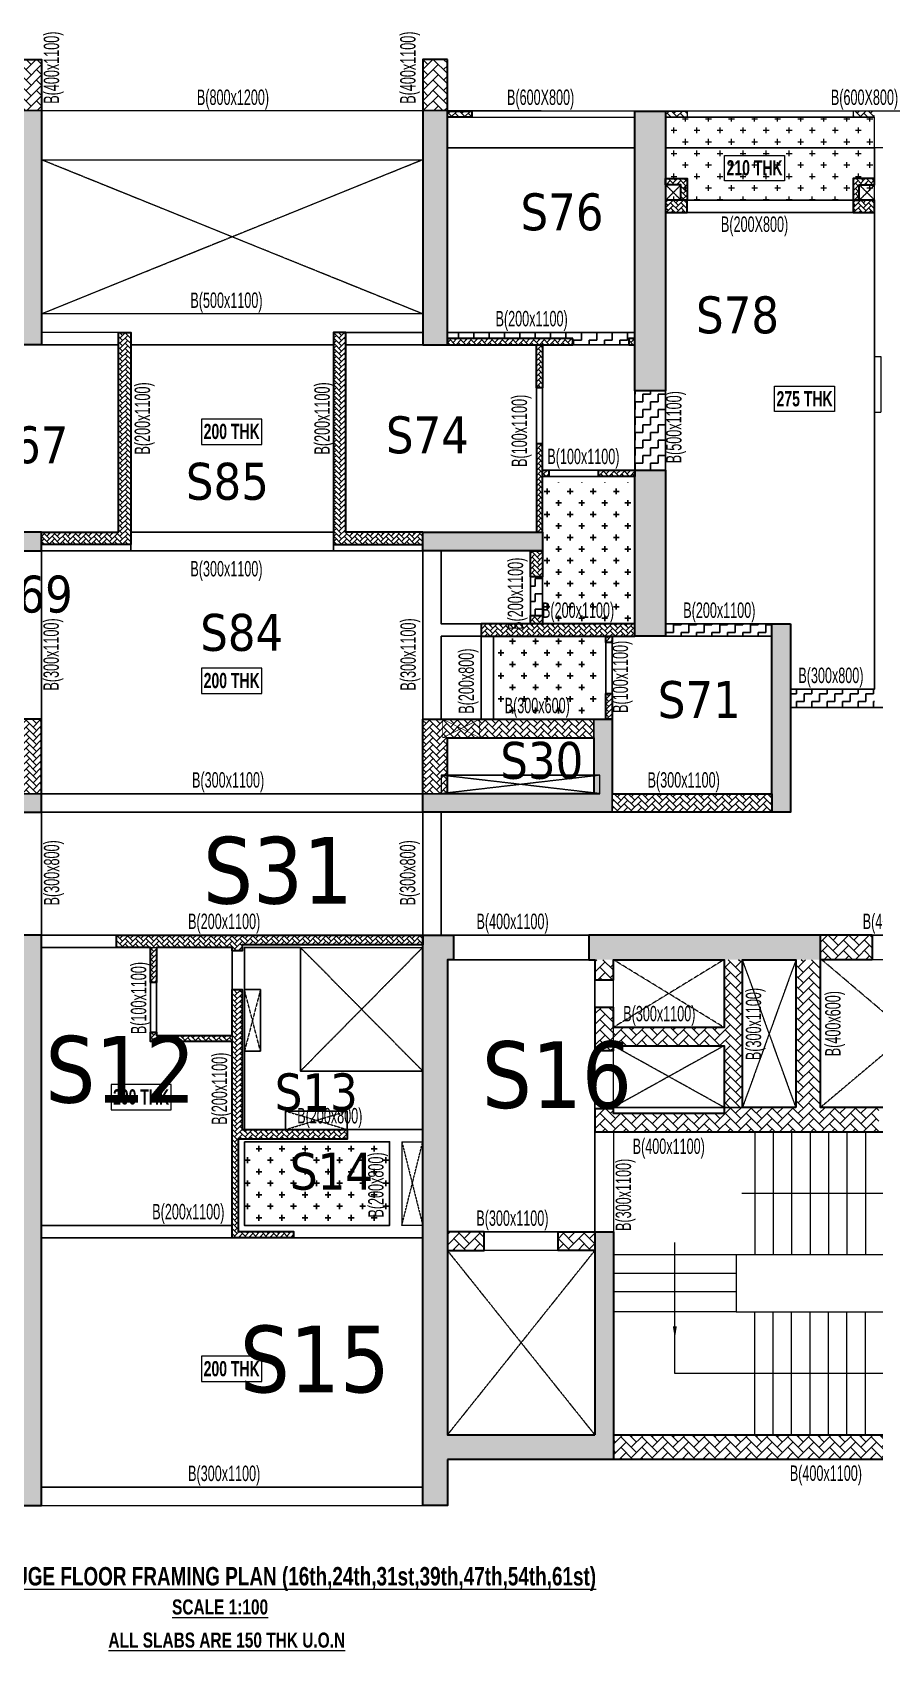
# Model space of a CAD drawing. Header units: millimetres. Extents: x -14 to 66963, y 130 to 26452.
# Drawn here: x 25396 to 39096, y 139 to 26452 of the extents above; entities that cross this region are included whole.
import ezdxf

# ---------------------------------------------------------------- set-up
doc = ezdxf.new("R2010")
doc.units = ezdxf.units.MM
doc.linetypes.add('HIDDEN', pattern=[0.375, 0.25, -0.125])
for name, color, linetype, lineweight in [('A-ANNO-DIMS', 8, 'Continuous', 15), ('A-DETL-MISC', 35, 'Continuous', 15), ('A-FLOR-IDEN', 11, 'Continuous', 9), ('A-HIDD-ABVE', 8, 'HIDDEN', 20), ('G-ANNO-TEXT', 231, 'Continuous', 9), ('S-BEAM', 7, 'Continuous', 18), ('S-BEAM-IDEN', 2, 'Continuous', 9), ('S-COL HATCH', 9, 'Continuous', 0), ('S-COLS', 5, 'Continuous', 35), ('S-WALL', 4, 'Continuous', 18)]:
    doc.layers.add(name, color=color, linetype=linetype, lineweight=lineweight)
for name, color, linetype in [('changes', 7, 'Continuous'), ('S-CUTOUT', 1, 'Continuous'), ('SUNK SLAB', 8, 'Continuous')]:
    doc.layers.add(name, color=color, linetype=linetype)
doc.styles.add('Dim.s & Anno.(Misc.)', font='ARIALN.TTF')
doc.styles.add('Swis721 LtCn BT', font='swisscl.ttf', dxfattribs={"width": 0.9, "height": 233.355162})
doc.styles.add('Swis721 LtCn BT_2', font='swisscl.ttf', dxfattribs={"height": 244.992296})
doc.styles.add('Swis721 LtCn BT_B', font='', dxfattribs={"width": 0.9, "height": 246.918336})
doc.styles.get('Swis721 LtCn BT_B').set_extended_font_data('Swis721 LtCn BT', bold=True)
doc.dimstyles.new('A-GFC-100', dxfattribs={"dimscale": 100, "dimtxt": 1.75, "dimasz": 1.5, "dimexe": 1.5, "dimexo": 0, "dimgap": 1, "dimtad": 1, "dimdsep": 46, "dimtxsty": 'Dim.s & Anno.(Misc.)', "dimblk": 'ARCHTICK', "dimcen": 0, "dimdle": 1.5, "dimclrd": 256, "dimclre": 8, "dimclrt": 6, "dimazin": 2, "dimtfac": 1, "dimtix": 1, "dimtmove": 2, "dimatfit": 3, "dimfxl": 1, "dimtolj": 1, "dimlwd": -1, "dimlwe": 9, "dimarcsym": 0})
pattern_1 = [(45, (-31092440.94, 20628157.467), (0, 84.85281374), [180, -60]), (135, (-31092398.51, 20628199.893), (7e-15, 84.85281374), [180, -60])]
pattern_2 = [(45, (-31083161.56, 20641832.9), (0, 84.85281374), [180, -60]), (135, (-31083119.13, 20641875.324), (7e-15, 84.85281374), [180, -60])]
pattern_3 = [(45, (-31092440.94, 20681268.277), (0, 84.85281374), [180, -60]), (135, (-31092398.51, 20681310.703), (7e-15, 84.85281374), [180, -60])]
pattern_4 = [(45, (-31802317.5, 20729084.55), (0, 169.7056275), [360, -120]), (135, (-31802232.65, 20729169.4), (1e-14, 169.7056275), [360, -120])]
pattern_5 = [(45, (-31802317.5, 20729084.55), (0, 113.13708499), [240, -80]), (135, (-31802260.93, 20729141.12), (9e-15, 113.13708499), [240, -80])]
pattern_6 = [(45, (-15037.47, -17858.63), (0, 107.76307), [228.6, -76.2]), (135, (-14983.584, -17804.75), (7e-15, 107.76307), [228.6, -76.2])]
pattern_7 = [(0, (-31352091.21, 21118550.87), (187.5, 187.5), [93.75, -281.25]), (90, (-31352044.34, 21118504), (-187.5, 187.5), [93.75, -281.25])]

# ---------------------------------------------------------------- blocks, each defined once
blk = doc.blocks.new('A$Ca6b6972b')
at = {"layer": 'S-COL HATCH'}
h = blk.add_hatch(dxfattribs=at)
h.set_pattern_fill('AR-HBONE', color=256, scale=15)
h.set_pattern_definition(pattern_2)
edge = h.paths.add_edge_path()
edge.add_line((17829, 22526), (18179, 22526))
edge.add_line((18179, 22526), (18179, 22176))
edge.add_line((18179, 22176), (18079, 22176))
edge.add_line((18079, 22176), (18079, 22426))
edge.add_line((18079, 22426), (17829, 22426))
edge.add_line((17829, 22426), (17829, 22526))
h = blk.add_hatch(dxfattribs=at)
h.set_pattern_fill('AR-HBONE', color=256, scale=15)
h.set_pattern_definition(pattern_2)
edge = h.paths.add_edge_path()
edge.add_line((21229, 22526), (20879, 22526))
edge.add_line((20879, 22526), (20879, 22176))
edge.add_line((20879, 22176), (20979, 22176))
edge.add_line((20979, 22176), (20979, 22426))
edge.add_line((20979, 22426), (21229, 22426))
edge.add_line((21229, 22426), (21229, 22526))
h = blk.add_hatch(dxfattribs=at)
h.set_pattern_fill('AR-HBONE', color=256, scale=15)
h.set_pattern_definition([(45, (-31339290.95, 20824202.644), (0, 84.85281374), [180, -60]), (135, (-31339248.523, 20824245.07), (7e-15, 84.85281374), [180, -60])])
h.paths.add_polyline_path([(17829, 22176), (17829, 21976), (18179, 21976), (18179, 22176)])
h = blk.add_hatch(dxfattribs=at)
h.set_pattern_fill('AR-HBONE', color=256, scale=15)
h.set_pattern_definition([(45, (-31336241, 20824202.644), (0, 84.85281374), [180, -60]), (135, (-31336198.57, 20824245.07), (7e-15, 84.85281374), [180, -60])])
h.paths.add_polyline_path([(20879, 22176), (20879, 21976), (21229, 21976), (21229, 22176)])
at = {"layer": 'S-COLS'}
for points in [[(17829, 22526), (18179, 22526), (18179, 22176), (18079, 22176), (18079, 22426), (17829, 22426), (17829, 22526)], [(21229, 22526), (20879, 22526), (20879, 22176), (20979, 22176), (20979, 22426), (21229, 22426), (21229, 22526)]]:
    blk.add_lwpolyline(points, dxfattribs=at)
for points in [[(17829, 22176), (18179, 22176), (18179, 21976), (17829, 21976)], [(20879, 22176), (21229, 22176), (21229, 21976), (20879, 21976)]]:
    blk.add_lwpolyline(points, close=True, dxfattribs=at)
blk = doc.blocks.new('A$C9134d95b')
at = {"layer": 'S-COL HATCH'}
h = blk.add_hatch(dxfattribs=at)
h.set_pattern_fill('AR-HBONE', color=256, scale=15)
h.set_pattern_definition(pattern_1)
h.paths.add_polyline_path([(24200, 6450), (24400, 6450), (24400, 3000), (22950, 3000), (22950, 3200), (24200, 3200)])
h = blk.add_hatch(dxfattribs=at)
h.set_pattern_fill('AR-HBONE', color=256, scale=15)
h.set_pattern_definition(pattern_1)
h.paths.add_polyline_path([(27900, 6450), (27700, 6450), (27700, 3000), (29150, 3000), (29150, 3200), (27900, 3200)])
h = blk.add_hatch(dxfattribs=at)
h.set_pattern_fill('AR-HBONE', color=256, scale=15)
h.set_pattern_definition([(45, (-31348877.827, 21106315.34), (0, 84.85281374), [180, -60]), (135, (-31348835.4, 21106357.77), (7e-15, 84.85281374), [180, -60])])
h.paths.add_polyline_path([(31590, 6250), (31590, 6350), (29550, 6350), (29550, 6250)])
h = blk.add_hatch(dxfattribs=at)
h.set_pattern_fill('AR-HBONE', color=256, scale=15)
h.set_pattern_definition([(45, (-31349887.82, 21106315.34), (0, 84.85281374), [180, -60]), (135, (-31349845.396, 21106357.77), (7e-15, 84.85281374), [180, -60])])
h.paths.add_polyline_path([(32500, 6350), (32500, 6250), (32600, 6250), (32600, 6350)])
h = blk.add_hatch(dxfattribs=at)
h.set_pattern_fill('AR-HBONE', color=256, scale=15)
h.set_pattern_definition([(45, (-31355720.326, 20722934.52), (0, 84.85281374), [180, -60]), (135, (-31355677.9, 20722976.945), (7e-15, 84.85281374), [180, -60])])
h.paths.add_polyline_path([(32010, 4210), (32600, 4210), (32600, 4110), (32010, 4110)])
h.paths.add_polyline_path([(31000, 4640), (31100, 4640), (31100, 3200), (31000, 3200)])
h.paths.add_polyline_path([(31100, 4210), (31200, 4210), (31200, 4110), (31100, 4110)])
h.paths.add_polyline_path([(31000, 6250), (31100, 6250), (31100, 5550), (31000, 5550)])
h = blk.add_hatch(dxfattribs=at)
h.set_pattern_fill('AR-HBONE', color=256, scale=15)
h.set_pattern_definition(pattern_1)
h.paths.add_polyline_path([(31100, 1710), (30900, 1710), (30900, 1845), (31100, 1845)])
h.paths.add_polyline_path([(31100, 2475), (30900, 2475), (30900, 2900), (31100, 2900)])
h = blk.add_hatch(dxfattribs=at)
h.set_pattern_fill('AR-HBONE', color=256, scale=15)
h.set_pattern_definition([(45, (-31350990.33, 20943799.52), (0, 84.85281374), [180, -60]), (135, (-31350947.905, 20943841.946), (7e-15, 84.85281374), [180, -60])])
h.paths.add_polyline_path([(30100, 1710), (30100, 1510), (32600, 1510), (32600, 1710)])
h = blk.add_hatch(dxfattribs=at)
h.set_pattern_fill('AR-HBONE', color=256, scale=15)
h.set_pattern_definition([(45, (-31355720.34, 20769172.47), (0, 84.85281374), [180, -60]), (135, (-31355677.91, 20769214.9), (7e-15, 84.85281374), [180, -60])])
h.paths.add_polyline_path([(32130, 580), (32230, 580), (32230, 160), (32130, 160)])
h.paths.add_polyline_path([(32130, 1510), (32230, 1510), (32230, 1410), (32130, 1410)])
h = blk.add_hatch(dxfattribs=at)
h.set_pattern_fill('AR-HBONE', color=256, scale=15)
h.set_pattern_definition(pattern_3)
h.paths.add_polyline_path([(24170, -3350), (24170, -3550), (24720, -3550), (24720, -4120), (24820, -4120), (24820, -3550), (26050, -3550), (26050, -3605), (26210, -3605), (26210, -3510), (29150, -3510), (29150, -3350)])
h = blk.add_hatch(dxfattribs=at)
h.set_pattern_fill('AR-HBONE', color=256, scale=15)
h.set_pattern_definition(pattern_3)
h.paths.add_polyline_path([(26210, -4235), (26050, -4235), (26050, -4980), (24820, -4980), (24820, -4930), (24720, -4930), (24720, -5080), (26050, -5080), (26050, -8270), (26150, -8270), (27050, -8270), (27050, -8170), (26150, -8170), (26150, -6670), (27920, -6670), (27920, -6510), (26210, -6510)])
at = {"layer": 'S-COLS', "elevation": 0}
for points in [[(24200, 6450), (24400, 6450), (24400, 3000), (22950, 3000), (22950, 3200), (24200, 3200)], [(27900, 6450), (27700, 6450), (27700, 3000), (29150, 3000), (29150, 3200), (27900, 3200)], [(31590, 6350), (29550, 6350), (29550, 6250), (31590, 6250)], [(32600, 6350), (32500, 6350), (32500, 6250), (32600, 6250)], [(31100, 5550), (31000, 5550), (31000, 6250), (31100, 6250)], [(31100, 4640), (31000, 4640), (31000, 3200), (31100, 3200)], [(31200, 4110), (31100, 4110), (31100, 4210), (31200, 4210)], [(32600, 4110), (32010, 4110), (32010, 4210), (32600, 4210)], [(31100, 2475), (30900, 2475), (30900, 2900), (31100, 2900)], [(31100, 1710), (30900, 1710), (30900, 1845), (31100, 1845)], [(30100, 1510), (32600, 1510), (32600, 1710), (30100, 1710)], [(32230, 1410), (32130, 1410), (32130, 1510), (32230, 1510)], [(32230, 160), (32130, 160), (32130, 580), (32230, 580)], [(24820, -3550), (24820, -4120), (24720, -4120), (24720, -3550), (24170, -3550), (24170, -3350), (29150, -3350), (29150, -3510), (26210, -3510), (26210, -3605), (26050, -3605), (26050, -3550)], [(26050, -5080), (24720, -5080), (24720, -4930), (24820, -4930), (24820, -4980), (26050, -4980), (26050, -4235), (26210, -4235), (26210, -6510), (27920, -6510), (27920, -6670), (26150, -6670), (26150, -8170), (27050, -8170), (27050, -8270), (26150, -8270), (26150, -8270), (26050, -8270)]]:
    blk.add_lwpolyline(points, close=True, dxfattribs=at)
at = {"layer": 'changes', "xscale": -1}
blk.add_blockref('A$Ca6b6972b', (54329, -13576, 0), dxfattribs=at)
blk = doc.blocks.new('A$Cbe320e20')
at = {"layer": 'S-COL HATCH'}
h = blk.add_hatch(dxfattribs=at)
h.set_pattern_fill('AR-HBONE', color=256, scale=30)
h.set_pattern_definition(pattern_4)
h.paths.add_polyline_path([(15654, 17040), (15254, 17040), (15254, 16206), (15254, 16206), (15654, 16206)])
h = blk.add_hatch(dxfattribs=at)
h.set_pattern_fill('AR-HBONE', color=256, scale=30)
h.set_pattern_definition(pattern_4)
h.paths.add_polyline_path([(21854, 17040), (22254, 17040), (22254, 16206), (22254, 16206), (21854, 16206)])
at = {"layer": 'S-COL HATCH', "transparency": 33554687}
h = blk.add_hatch(color=256, dxfattribs=at)
h.dxf.hatch_style = 1
h.paths.add_polyline_path([(15254, 16206), (15654, 16206), (15654, 12400), (15254, 12400)])
h = blk.add_hatch(color=256, dxfattribs=at)
h.dxf.hatch_style = 1
h.paths.add_polyline_path([(22254, 16206), (21854, 16206), (21854, 12400), (22254, 12400)])
h = blk.add_hatch(color=256, dxfattribs=at)
h.dxf.hatch_style = 1
h.paths.add_polyline_path([(25804, 16200), (25304, 16200), (25304, 11650), (25804, 11650)])
h = blk.add_hatch(color=256, dxfattribs=at)
h.dxf.hatch_style = 1
h.paths.add_polyline_path([(25304, 7660), (25804, 7660), (25804, 10360), (25304, 10360)])
h = blk.add_hatch(color=256, dxfattribs=at)
h.dxf.hatch_style = 1
h.paths.add_polyline_path([(15654, 9350), (13704, 9350), (13704, 9050), (15654, 9050)])
h = blk.add_hatch(color=256, dxfattribs=at)
h.dxf.hatch_style = 1
h.paths.add_polyline_path([(21854, 9350), (23804, 9350), (23804, 9050), (21854, 9050)])
h = blk.add_hatch(color=256, dxfattribs=at)
h.dxf.hatch_style = 1
h.paths.add_polyline_path([(27534, 7860), (27834, 7860), (27834, 4800), (27534, 4800), (27534, 5100)])
h = blk.add_hatch(color=256, dxfattribs=at)
h.dxf.hatch_style = 1
h.paths.add_polyline_path([(12574, 6310), (12874, 6310), (12874, 5100), (15654, 5100), (15654, 4800), (12574, 4800)])
at = {"layer": 'S-COL HATCH'}
h = blk.add_hatch(dxfattribs=at)
h.set_pattern_fill('AR-HBONE', color=256, scale=20)
h.set_pattern_definition(pattern_5)
h.paths.add_polyline_path([(15254, 6010), (15254, 5100), (15254, 5100), (15254, 5100), (15654, 5100), (15654, 6310), (12874, 6310), (12874, 6010), (12874, 6010)])
h = blk.add_hatch(dxfattribs=at)
h.set_pattern_fill('AR-HBONE', color=256, scale=20)
h.set_pattern_definition(pattern_5)
h.paths.add_polyline_path([(22254, 6010), (22254, 5100), (22254, 5100), (22254, 5100), (21854, 5100), (21854, 6310), (24634, 6310), (24634, 6010), (24634, 6010)])
at = {"layer": 'S-COL HATCH', "transparency": 33554687}
h = blk.add_hatch(color=256, dxfattribs=at)
h.dxf.hatch_style = 1
h.paths.add_polyline_path([(24934, 6310), (24634, 6310), (24634, 5100), (21854, 5100), (21854, 4800), (24934, 4800)])
at = {"layer": 'S-COL HATCH'}
h = blk.add_hatch(dxfattribs=at)
h.set_pattern_fill('AR-HBONE', color=256, scale=20)
h.set_pattern_definition(pattern_5)
h.paths.add_polyline_path([(24934, 5100), (24934, 4800), (27534, 4800), (27534, 5100)])
at = {"layer": 'S-COL HATCH', "transparency": 33554687}
h = blk.add_hatch(color=256, dxfattribs=at)
h.dxf.hatch_style = 1
h.paths.add_polyline_path([(12854, -2025), (12554, -2025), (12554, -5325), (12554, -5725), (15254, -5725), (15254, -6475), (15654, -6475), (15654, -5325), (15654, -5325), (15654, 2800), (15154, 2800), (15154, 2400), (15254, 2400), (15254, -5325), (15254, -5325), (12854, -5325), (12854, -5325)])
h = blk.add_hatch(color=256, dxfattribs=at)
h.dxf.hatch_style = 1
h.paths.add_polyline_path([(24654, -2025), (24954, -2025), (24954, -5325), (24954, -5725), (22254, -5725), (22254, -6475), (21854, -6475), (21854, -5325), (21854, -5325), (21854, 2800), (22354, 2800), (22354, 2400), (22254, 2400), (22254, -5325), (22254, -5325), (24654, -5325), (24654, -5325)])
h = blk.add_hatch(color=256, dxfattribs=at)
h.dxf.hatch_style = 1
h.paths.add_polyline_path([(28324, 2800), (24554, 2800), (24554, 2400), (28324, 2400)])
at = {"layer": 'S-COL HATCH'}
h = blk.add_hatch(dxfattribs=at)
h.set_pattern_fill('AR-HBONE', color=256, scale=30)
h.set_pattern_definition([(45, (-31618808, 20746156.34), (0, 169.7056275), [360, -120]), (135, (-31618723.15, 20746241.2), (1e-14, 169.7056275), [360, -120])])
h.paths.add_polyline_path([(28324, 2400), (28324, 2800), (29164, 2800), (29164, 2400), (28834, 2400)])
h = blk.add_hatch(dxfattribs=at)
h.set_pattern_fill('AR-HBONE', color=256, scale=30)
h.set_pattern_definition(pattern_4)
h.paths.add_polyline_path([(27054, 2400), (26754, 2400), (26754, 1300), (24954, 1300), (24954, 1625), (24654, 1625), (24654, 922), (24954, 922), (24954, 1000), (26754, 1000), (26754, -100), (24954, -100), (24954, -23), (24654, -23), (24654, -400), (29274, -400), (29274, 0), (27054, 0)])
h = blk.add_hatch(dxfattribs=at)
h.set_pattern_fill('AR-HBONE', color=256, scale=30)
h.set_pattern_definition(pattern_4)
h.paths.add_polyline_path([(24954, 2400), (24654, 2400), (24654, 2075), (24954, 2075)])
h = blk.add_hatch(dxfattribs=at)
h.set_pattern_fill('AR-HBONE', color=256, scale=30)
h.set_pattern_definition(pattern_4)
h.paths.add_polyline_path([(28324, 0), (27924, 0), (27924, 2400), (28324, 2400)])
h = blk.add_hatch(dxfattribs=at)
h.set_pattern_fill('AR-HBONE', color=256, scale=30)
h.set_pattern_definition([(45, (-31802317.5, 20677155.55), (0, 169.7056275), [360, -120]), (135, (-31802232.65, 20677240.4), (1e-14, 169.7056275), [360, -120])])
h.paths.add_polyline_path([(24654, -2325), (24654, -2025), (24054, -2025), (24054, -2325)])
h.paths.add_polyline_path([(22854, -2325), (22854, -2025), (22254, -2025), (22254, -2325)])
h = blk.add_hatch(dxfattribs=at)
h.set_pattern_fill('AR-HBONE', color=256, scale=30)
h.set_pattern_definition(pattern_4)
h.paths.add_polyline_path([(32554, -5325), (24954, -5325), (24954, -5725), (32554, -5725)])
at = {"layer": 'S-WALL'}
h = blk.add_hatch(dxfattribs=at)
h.set_pattern_fill('FP_1', color=1, style=0, pattern_type=2)
h.set_pattern_definition(pattern_6)
h.paths.add_polyline_path([(22254, 16100), (22254, 16200), (22654, 16200), (22654, 16100)])
h = blk.add_hatch(dxfattribs=at)
h.set_pattern_fill('FP_1', color=1, style=0, pattern_type=2)
h.set_pattern_definition(pattern_6)
h.paths.add_polyline_path([(22254, 16100), (22254, 16200), (22654, 16200), (22654, 16100)])
h = blk.add_hatch(dxfattribs=at)
h.set_pattern_fill('FP_1', color=1, style=0, pattern_type=2)
h.set_pattern_definition(pattern_6)
h.paths.add_polyline_path([(25804, 16100), (25804, 16200), (26154, 16200), (26154, 16100)])
h = blk.add_hatch(dxfattribs=at)
h.set_pattern_fill('FP_1', color=1, style=0, pattern_type=2)
h.set_pattern_definition(pattern_6)
h.paths.add_polyline_path([(25804, 16100), (25804, 16200), (26154, 16200), (26154, 16100)])
h = blk.add_hatch(dxfattribs=at)
h.set_pattern_fill('FP_1', color=1, style=0, pattern_type=2)
h.set_pattern_definition([(45, (-18086.774, -17858.63), (0, 107.76307), [228.6, -76.2]), (135, (-18032.89, -17804.745), (7e-15, 107.76307), [228.6, -76.2])])
h.paths.add_polyline_path([(28853, 16100), (28853, 16200), (29203, 16200), (29203, 16100)])
at = {"layer": 'changes'}
for p, q in [((15254, 16206), (15654, 16206)), ((22254, 16206), (21854, 16206)), ((15654, 5100), (15654, 4800)), ((21854, 5100), (21854, 4800))]:
    blk.add_line(p, q, dxfattribs=at)
for points in [[(12574, 6310), (12874, 6310), (12874, 5100), (15654, 5100), (15654, 4800), (12574, 4800)], [(24934, 6310), (24634, 6310), (24634, 5100), (21854, 5100), (21854, 4800), (24934, 4800)]]:
    blk.add_lwpolyline(points, close=True, dxfattribs=at)
at = {"layer": 'S-COL HATCH'}
blk.add_line((24634, 6010), (24634, 6310), dxfattribs=at)
at = {"layer": 'S-COLS'}
for p, q in [((27534, 5100), (27534, 4800)), ((29164, 2800), (28324, 2800)), ((29164, 2800), (29164, 2400)), ((29164, 2400), (28324, 2400)), ((24654, -2025), (24654, -5325)), ((24954, -2025), (24954, -5325)), ((24954, -5325), (24954, -5725))]:
    blk.add_line(p, q, dxfattribs=at)
for points in [[(15254, 17040), (15654, 17040), (15654, 12400), (15254, 12400)], [(22254, 17040), (21854, 17040), (21854, 12400), (22254, 12400)], [(25804, 11650), (25304, 11650), (25304, 16200), (25804, 16200)], [(25804, 10360), (25804, 7660), (25304, 7660), (25304, 10360)], [(15654, 9350), (13704, 9350), (13704, 9050), (15654, 9050)], [(21854, 9350), (23804, 9350), (23804, 9050), (21854, 9050)], [(9674, 7860), (9674, 4800), (15654, 4800), (15654, 6310), (12574, 6310), (12574, 5100), (9974, 5100), (9974, 7860), (9674, 7860)], [(27834, 7860), (27834, 4800), (21854, 4800), (21854, 6310), (24934, 6310), (24934, 5100), (27534, 5100), (27534, 7860), (27834, 7860)], [(22254, 6010), (24634, 6010), (24634, 5100), (22254, 5100)], [(27924, 0), (27054, 0), (27054, 2400), (27924, 2400)]]:
    blk.add_lwpolyline(points, close=True, dxfattribs=at)
for points in [[(15654, -5325), (15654, 2800), (15154, 2800), (15154, 2400), (15254, 2400), (15254, -5325), (12854, -5325)], [(21854, -5325), (21854, 2800), (22354, 2800), (22354, 2400), (22254, 2400), (22254, -5325), (24654, -5325)], [(28324, 2800), (24554, 2800), (24554, 2400), (24654, 2400), (24654, 2075), (24954, 2075), (24954, 2400), (25854, 2400), (26754, 2400), (26754, 1300), (24954, 1300), (24954, 1625), (24654, 1625), (24654, 922), (24954, 922), (24954, 1000), (26754, 1000), (26754, -100), (25854, -100), (24954, -100), (24954, -23), (24654, -23), (24654, -400), (26754, -400), (26754, -400), (37909, -400)], [(31174, 2800), (31174, 0), (28324, 0), (28324, 2800)], [(22254, -2325), (22854, -2325), (22854, -2025), (22254, -2025)], [(24654, -2325), (24054, -2325), (24054, -2025), (24954, -2025)], [(15254, -5725), (15254, -6475), (15654, -6475), (15654, -5325)], [(22254, -5725), (22254, -6475), (21854, -6475), (21854, -5325)], [(24954, -5325), (32554, -5325), (32554, -5725), (22254, -5725)]]:
    blk.add_lwpolyline(points, dxfattribs=at)
at = {"layer": 'S-CUTOUT', "const_width": 10}
blk.add_lwpolyline([(22179, 6310), (22779, 6310), (22779, 6010), (22179, 6010)], close=True, dxfattribs=at)
for points in [[(22179, 6310), (22779, 6010)], [(22779, 6310), (22179, 6010)]]:
    blk.add_lwpolyline(points, dxfattribs=at)
at = {"layer": 'S-WALL', "lineweight": 35}
for p, q in [((22254, 16200), (22654, 16200)), ((22654, 16100), (22254, 16100)), ((22654, 16200), (22654, 16100))]:
    blk.add_line(p, q, dxfattribs=at)
at = {"layer": 'S-WALL', "color": 7}
for p, q in [((25304, 16200), (22654, 16200)), ((22654, 16100), (25304, 16100)), ((25304, 16200), (26154, 16200)), ((25804, 16100), (29204, 16100)), ((29204, 16200), (26154, 16200)), ((26154, 16200), (26154, 16100)), ((28854, 16200), (28854, 16100))]:
    blk.add_line(p, q, dxfattribs=at)
blk = doc.blocks.new('_ARCHTICK')
at = {"color": 0, "linetype": 'ByBlock', "const_width": 0.15}
blk.add_lwpolyline([(-0.5, -0.5), (0.5, 0.5)], dxfattribs=at)
blk = doc.blocks.new('A$C9af60471')
at = {"layer": 'A-FLOR-IDEN', "color": 8, "elevation": 0, "flags": 128}
for points in [[(2603, 2142), (2603, 1730), (3581, 1730), (3581, 2142)], [(2603, -1909), (2603, -2321), (3581, -2321), (3581, -1909)]]:
    blk.add_lwpolyline(points, close=True, dxfattribs=at)
at = {"layer": 'A-HIDD-ABVE', "linetype": 'HIDDEN'}
for p, q in [((6200, 6356), (0, 3850)), ((6200, 3850), (0, 6356))]:
    blk.add_line(p, q, dxfattribs=at)
at = {"layer": 'S-BEAM'}
for p, q in [((0, 7156), (6200, 7156)), ((0, 6356), (6200, 6356)), ((6200, 3850), (0, 3850))]:
    blk.add_line(p, q, dxfattribs=at)
at = {"layer": 'S-BEAM', "linetype": 'HIDDEN'}
for p, q in [((4750, 3350), (1450, 3350)), ((1450, 300), (4750, 300)), ((0, 0), (6200, 0))]:
    blk.add_line(p, q, dxfattribs=at)
at = {"layer": 'A-FLOR-IDEN', "color": 1, "char_height": 246.9, "width": 1155, "attachment_point": 2, "line_spacing_factor": 0.964267, "style": 'Swis721 LtCn BT_B'}
for insert in [(3092, 2064), (3092, -1987)]:
    blk.add_mtext('200 THK', dxfattribs=dict(at, insert=insert))
at = {"layer": 'S-BEAM-IDEN', "color": 2, "lineweight": 25, "char_height": 250, "width": 1380.09, "attachment_point": 2, "line_spacing_factor": 0.971848, "style": 'Swis721 LtCn BT'}
for s, insert in [('{\\W0.8;B(800x1200)}', (3113, 7499, 0)), ('{\\W0.8;B(500x1100)}', (3007, 4199)), ('{\\W0.8;B(300x1100)}', (3007, -167))]:
    blk.add_mtext(s, dxfattribs=dict(at, insert=insert))
blk = doc.blocks.new('A$C3b502a7a')
at = {"layer": 'S-BEAM', "linetype": 'HIDDEN'}
h = blk.add_hatch(dxfattribs=at)
h.set_pattern_fill('CROSS', color=256, scale=750, style=0)
h.set_pattern_definition([(0, (-31352091.21, 21118984.18), (187.5, 187.5), [93.75, -281.25]), (90, (-31352044.34, 21118937.3), (-187.5, 187.5), [93.75, -281.25])])
h.paths.add_polyline_path([(39097, 22569), (39097, 23919), (35697, 23919), (35697, 22569)])
at = {"layer": 'SUNK SLAB'}
h = blk.add_hatch(dxfattribs=at)
h.set_pattern_fill('ZIGZAG', color=8, scale=1000, style=0)
h.set_pattern_definition([(0, (-31792424.81, 20732320.44), (125, 125), [125, -125]), (90, (-31792299.81, 20732320.44), (-125, 125), [125, -125])])
h.paths.add_polyline_path([(37727, 14619), (39097, 14619), (39097, 14319), (37727, 14319)])
h.paths.add_polyline_path([(35697, 15679), (37427, 15679), (37427, 15679), (37427, 15479), (35697, 15479)])
h.paths.add_polyline_path([(35197, 19469), (35697, 19469), (35697, 18179), (35197, 18179)])
h.paths.add_polyline_path([(32147, 20419), (35197, 20419), (35197, 20319), (35097, 20319), (35097, 20219), (34187, 20219), (34187, 20319), (32147, 20319)])
h.paths.add_polyline_path([(33497, 16444), (33697, 16444), (33697, 15814), (33497, 15814)])
h = blk.add_hatch(dxfattribs=at)
h.set_pattern_fill('CROSS', color=8, scale=750, style=0)
h.set_pattern_definition(pattern_7)
h.paths.add_polyline_path([(35197, 15679), (33697, 15679), (33697, 16769), (33697, 17169), (33697, 17979), (35197, 17979)])
h = blk.add_hatch(dxfattribs=at)
h.set_pattern_fill('CROSS', color=8, scale=750, style=0)
h.set_pattern_definition(pattern_7)
h.paths.add_polyline_path([(34627, 15479), (34627, 14129), (32897, 14129), (32897, 15479)])
h = blk.add_hatch(dxfattribs=at)
h.set_pattern_fill('CROSS', color=8, scale=750, style=0)
h.set_pattern_definition(pattern_7)
h.paths.add_polyline_path([(31207, 7259), (28847, 7259), (28847, 5899), (31207, 5899)])
at = {"layer": 'A-ANNO-DIMS', "ltscale": 500, "elevation": 0}
blk.add_lwpolyline([(36637, 3494), (35847, 3494), (35847, 4059)], dxfattribs=at)
at = {"layer": 'A-DETL-MISC'}
for p, q in [((37147, 7419), (37147, 5419)), ((37447, 7419), (37447, 5419)), ((37747, 7419), (37747, 5419)), ((38047, 7419), (38047, 5419)), ((38347, 7419), (38347, 5419)), ((38647, 7419), (38647, 5419)), ((38947, 7419), (38947, 5419)), ((37147, 2494), (37147, 4494)), ((37447, 2494), (37447, 4494)), ((37747, 2494), (37747, 4494)), ((38047, 2494), (38047, 4494)), ((38347, 2494), (38347, 4494)), ((38647, 2494), (38647, 4494)), ((38947, 2494), (38947, 4494))]:
    blk.add_line(p, q, dxfattribs=at)
at = {"layer": 'A-DETL-MISC', "elevation": 0}
for points in [[(36847, 5419), (34847, 5419)], [(36847, 5119), (34847, 5119)], [(36847, 4819), (34847, 4819)], [(36847, 4494), (34847, 4494)]]:
    blk.add_lwpolyline(points, dxfattribs=at)
blk.add_lwpolyline([(36847, 5419), (36847, 4494), (40447, 4494), (40447, 5419)], close=True, dxfattribs=at)
at = {"layer": 'A-FLOR-IDEN', "color": 8, "elevation": 0, "flags": 128}
for points in [[(37633, 23297), (37633, 22885), (36655, 22885), (36655, 23297)], [(38446, 19543), (38446, 19131), (37468, 19131), (37468, 19543)], [(26677, 8190), (26677, 7778), (27654, 7778), (27654, 8190)], [(28150, 3771), (28150, 3359), (29128, 3359), (29128, 3771)]]:
    blk.add_lwpolyline(points, close=True, dxfattribs=at)
at = {"layer": 'A-HIDD-ABVE', "linetype": 'HIDDEN'}
for p, q in [((35947, 22819), (35697, 22569)), ((35697, 22819), (35947, 22569)), ((39097, 22819), (38847, 22569)), ((38847, 22819), (39097, 22569)), ((34627, 13219), (32047, 12919)), ((34627, 12919), (32047, 13219)), ((29757, 10419), (31747, 8409)), ((29757, 8409), (31747, 10419)), ((36647, 10219), (34847, 9119)), ((36647, 9119), (34847, 10219)), ((37817, 10219), (36947, 7819)), ((37817, 7819), (36947, 10219)), ((41067, 10219), (38217, 7819)), ((41067, 7819), (38237, 10219)), ((29107, 9734, 0), (28847, 8734, 0)), ((29107, 8734, 0), (28847, 9734, 0)), ((36647, 8819), (34847, 7819)), ((36647, 7819), (34847, 8819)), ((29517, 7759, 0), (30517, 7459)), ((29517, 7459), (30517, 7759, 0)), ((31407, 7259), (31747, 5899)), ((31407, 5899), (31747, 7259)), ((34547, 5494), (32147, 2494)), ((34547, 2494), (32147, 5494))]:
    blk.add_line(p, q, dxfattribs=at)
at = {"layer": 'changes'}
for p, q in [((26997, 20419), (26997, 16869)), ((30297, 20419), (30297, 16869)), ((31747, 20419), (30297, 20419)), ((25547, 16869), (26997, 16869)), ((31747, 16869), (30297, 16869)), ((25547, 12919), (31747, 12919)), ((36947, 7819), (34847, 7819))]:
    blk.add_line(p, q, dxfattribs=at)
at = {"layer": 'S-BEAM'}
for p, q in [((35197, 24019), (32147, 24025)), ((42247, 24019, 0), (35697, 24019, 0)), ((26997, 20419), (25547, 20419)), ((25547, 13929), (25547, 16869)), ((31747, 13929), (31747, 16869)), ((33697, 16769), (33697, 15679)), ((33497, 15679), (32047, 15679)), ((35197, 15679), (33697, 15679)), ((32897, 15479), (32897, 14129)), ((34727, 15479), (32897, 15479)), ((34727, 14549), (34727, 15379)), ((35197, 15479), (34827, 15479)), ((34847, 7819), (34847, 10219)), ((41067, 10219), (38217, 10219)), ((34847, 7419), (34847, 5794)), ((28847, 7259), (28847, 5899)), ((28847, 7259), (31207, 7259)), ((31207, 7259), (31207, 5899)), ((31407, 7259), (31747, 7259)), ((31407, 7259), (31407, 5899)), ((31207, 5899), (28847, 5899)), ((31747, 5899), (31407, 5899)), ((33947, 5494), (32747, 5494)), ((25547, 1344), (31747, 1344))]:
    blk.add_line(p, q, dxfattribs=at)
at = {"layer": 'S-BEAM', "linetype": 'HIDDEN'}
for p, q in [((35197, 23414), (32147, 23420)), ((39097, 23419, 0), (35697, 23419)), ((42247, 23419, 0), (39097, 23419, 0)), ((36047, 22369), (38747, 22369)), ((35197, 20419), (32147, 20419)), ((26797, 20219), (25547, 20219)), ((26797, 20219), (26797, 17169)), ((31747, 20219), (30497, 20219)), ((30497, 20219), (30497, 17169)), ((33497, 20219), (32147, 20219)), ((35197, 20219), (33697, 20219)), ((35197, 19469), (35197, 18179)), ((35697, 19469), (35697, 18179)), ((25547, 17169), (26797, 17169)), ((30497, 17169), (31747, 17169)), ((32047, 15679), (32047, 16869)), ((33497, 15679), (33497, 16769)), ((37427, 15679), (35697, 15679)), ((32047, 14129), (32047, 15479)), ((32697, 15479), (32047, 15479)), ((32697, 15479), (32697, 14129)), ((34727, 15379), (34827, 15379)), ((34827, 15379), (34827, 14549)), ((37427, 15479), (35697, 15479)), ((34827, 14549), (34727, 14549)), ((39097, 14619), (37727, 14619)), ((39097, 14319), (37727, 14319)), ((25547, 12619), (31747, 12619)), ((25547, 12619), (25547, 10619)), ((31747, 12619), (31747, 10619)), ((32047, 12619), (32047, 10619)), ((25547, 10619), (31747, 10619)), ((34447, 10619), (32247, 10619)), ((41067, 10619), (38217, 10619)), ((25547, 10419), (28647, 10419)), ((28647, 10419, 0), (28647, 5899)), ((28847, 10419), (31747, 10419)), ((28847, 10419, 0), (28847, 7459)), ((34447, 10219), (32247, 10219)), ((34547, 7797), (34547, 10219)), ((28847, 7459), (31747, 7459)), ((34547, 7419), (34547, 5794)), ((28647, 5899), (25547, 5899)), ((33947, 5794), (32747, 5794)), ((31747, 5699), (25547, 5699)), ((25547, 1644), (31747, 1644))]:
    blk.add_line(p, q, dxfattribs=at)
at = {"layer": 'S-BEAM', "elevation": 0}
for points in [[(39097, 23919), (35697, 23919), (35697, 22569), (39097, 22569)], [(32047, 12919), (34627, 12919), (34627, 13219), (32047, 13219)], [(29757, 10419), (31747, 10419), (31747, 8409), (29757, 8409)], [(28847, 9734), (29107, 9734), (29107, 8734), (28847, 8734)]]:
    blk.add_lwpolyline(points, close=True, dxfattribs=at)
at = {"layer": 'S-BEAM', "linetype": 'HIDDEN', "elevation": 0}
for points in [[(39197, 19119), (39097, 19119), (39097, 20029), (39197, 20029)], [(33597, 19519), (33697, 19519), (33697, 18609), (33597, 18609)], [(34607, 18179), (33797, 18179), (33797, 18079), (34607, 18079)], [(27317, 9849), (27417, 9849), (27417, 9039), (27317, 9039)]]:
    blk.add_lwpolyline(points, close=True, dxfattribs=at)
at = {"layer": 'S-COL HATCH', "elevation": 0}
blk.add_lwpolyline([(29517, 7759), (30517, 7759), (30517, 7459), (29517, 7459)], close=True, dxfattribs=at)
at = {"layer": 'A-FLOR-IDEN', "color": 1, "char_height": 246.9, "width": 1155, "attachment_point": 2, "line_spacing_factor": 0.964267, "style": 'Swis721 LtCn BT_B'}
for s, insert in [('210 THK', (37144, 23219, 0)), ('275 THK', (37957, 19464)), ('200 THK', (27165, 8112)), ('200 THK', (28639, 3693))]:
    blk.add_mtext(s, dxfattribs=dict(at, insert=insert))
at = {"layer": 'S-BEAM-IDEN', "style": 'Swis721 LtCn BT', "width": 0.8}
for s, p in [('B(600X800)', (33117, 24118, 0)), ('B(600X800)', (38385, 24118, 0)), ('B(200X800)', (36597, 22054)), ('B(200x1100)', (32931, 20518)), ('B(100x1100)', (33773, 18278)), ('B(200x1100)', (33686, 15778)), ('B(200x1100)', (35984, 15778)), ('B(300x800)', (37856, 14718)), ('B(300x1100)', (27994, 13018)), ('B(400x1100)', (32621, 10718)), ('B(400x1000)', (38903, 10718)), ('B(300x1100)', (35008, 9218)), ('B(300x1100)', (32618, 5893))]:
    blk.add_text(s, height=250, dxfattribs=at).set_placement(p)
for s, rotation, p in [('B(200x1100)', 90, (27311, 18433)), ('B(200x1100)', 90, (30234, 18433)), ('B(100x1100)', 90, (33442, 18232)), ('B(500x1100)', 90, (35955, 18290)), ('B(200x1100)', 90, (33379, 15583)), ('B(300x1100)', 90, (25827, 14596)), ('B(300x1100)', 90, (31633, 14596)), ('B(200x800)', 90, (32579, 14219)), ('B(100x1100)', 90, (35085, 14232)), ('B(300x600)', 360, (33079, 14228)), ('B(300x1100)', 360, (35404, 13018)), ('B(300x800)', 90, (25835, 11102)), ('B(300x800)', 90, (31626, 11102)), ('B(200x1100)', 360, (27930, 10718)), ('B(100x1100)', 90, (27249, 9009)), ('B(300x1100)', 90, (37251, 8587)), ('B(400x600)', 90, (38542, 8650, 0)), ('B(200x1100)', 90, (28564, 7535)), ('B(200x800)', 360, (29705, 7558)), ('B(400x1100)', 360, (35161, 7062)), ('B(200x800)', 90, (31109, 6027)), ('B(300x1100)', 90, (35135, 5809)), ('B(200x1100)', 360, (27347, 5998)), ('B(300x1100)', 360, (27930, 1743)), ('B(400x1100)', 360, (37717, 1746))]:
    blk.add_text(s, height=250, rotation=rotation, dxfattribs=at).set_placement(p)
at = {"layer": 'A-ANNO-DIMS', "ltscale": 500}
for points in [[(40759, 6419), (36937, 6419)], [(35847, 4059), (35847, 5620)], [(40459, 3494), (36637, 3494)]]:
    blk.add_leader(points, dimstyle='A-GFC-100', override={"dimasz": 2, "dimtad": 0, "dimfxl": 0.18, "dimarcsym": 1}, dxfattribs=at)

msp = doc.modelspace()

# ---------------------------------------------------------------- linework, layer by layer
at = {"layer": 'changes', "color": 1, "elevation": 0}
for points in [[(32146, 24574), (35196, 24574), (35196, 21573), (32146, 21573)], [(35696, 23523), (35696, 16833), (37726, 16833), (37726, 15773), (39096, 15773), (39096, 23523)], [(23696, 21373), (26796, 21373), (26796, 18324), (23696, 18324)], [(26996, 21373), (30296, 21373), (30296, 18323), (26996, 18323)], [(30496, 21373), (33596, 21373), (33596, 18323), (30496, 18323)], [(33696, 21373), (35196, 21373), (35196, 19333), (33696, 19333)], [(33696, 19233), (35196, 19233), (35196, 16833), (33696, 16833)], [(25546, 18023), (31746, 18023), (31746, 14073), (25546, 14073)], [(32046, 18023), (33496, 18023), (33496, 16833), (32046, 16833)], [(32046, 16633), (32696, 16633), (32696, 15283), (32046, 15283)], [(32896, 16633), (34726, 16633), (34726, 15283), (32896, 15283)], [(34826, 16633), (37426, 16633), (37426, 14073), (34826, 14073)], [(49484, 13773), (49484, 11773), (32046, 11773), (32046, 13773), (37726, 13773), (37726, 15473), (45096, 15473), (45096, 13773)], [(32146, 14983), (34526, 14983), (34526, 14374), (32146, 14374)], [(25546, 13773), (31746, 13773), (31746, 11773), (25546, 11773)], [(25546, 11573), (27316, 11573), (27316, 10043), (28646, 10043), (28646, 7053), (25546, 7053)], [(27416, 11573), (28646, 11573), (28646, 10143), (27416, 10143)], [(29756, 11573), (28846, 11573), (28846, 10888), (29106, 10888), (29106, 9888), (28846, 9888), (28846, 8613), (29516, 8613), (29516, 8913), (30516, 8913), (30516, 8613), (31746, 8613), (31746, 9563), (29756, 9563)], [(32146, 11373), (34546, 11373), (34546, 6948), (32146, 6948)], [(28846, 8413), (31206, 8413), (31206, 7053), (28846, 7053)], [(25546, 6853), (31746, 6853), (31746, 2798), (25546, 2798)]]:
    msp.add_lwpolyline(points, close=True, dxfattribs=at)
msp.add_lwpolyline([(36046, 23723), (36046, 24073), (35696, 24073), (35696, 24573), (39096, 24573), (39096, 24073), (38746, 24073), (38746, 23723), (36046, 23723)], dxfattribs=at)
at = {"layer": 'S-BEAM', "linetype": 'HIDDEN'}
for p, q in [((26796, 21373, 0), (25546, 21373, 0)), ((26796, 21373, 0), (26796, 18323, 0)), ((26996, 21373, 0), (26996, 18323, 0)), ((30296, 21373, 0), (30296, 18323, 0)), ((31746, 21373, 0), (30496, 21373, 0)), ((30496, 21373, 0), (30496, 18323, 0)), ((25546, 18323, 0), (26796, 18323, 0)), ((30496, 18323, 0), (31746, 18323, 0))]:
    msp.add_line(p, q, dxfattribs=at)

# ---------------------------------------------------------------- block references
at = {"layer": 'changes'}
for name, p in [('A$C3b502a7a', (-1, 1154, 0)), ('A$C9af60471', (25546, 18023, 0)), ('A$C9134d95b', (2596, 15123))]:
    msp.add_blockref(name, p, dxfattribs=at)
at = {"layer": 'S-COLS'}
msp.add_blockref('A$Cbe320e20', (9892, 8973, 0), dxfattribs=at)

# ---------------------------------------------------------------- texts
at = {"layer": 'changes', "attachment_point": 1, "style": 'Dim.s & Anno.(Misc.)'}
for s, insert, char_height in [('{\\fTahoma|b0|i0|c0|p34;S76}', (33336, 23834), 600), ('{\\fTahoma|b0|i0|c0|p34;S78}', (36191, 22159), 600), ('{\\fTahoma|b0|i0|c0|p34;S67}', (24632, 20046), 600), ('{\\fTahoma|b0|i0|c0|p34;S74}', (31147, 20208), 600), ('{\\fTahoma|b0|i0|c0|p34;S85}', (27893, 19453, 0), 600), ('{\\fTahoma|b0|i0|c0|p34;S69}', (24703, 17619), 600), ('{\\fTahoma|b0|i0|c0|p34;S84}', (28126, 16996), 600), ('{\\fTahoma|b0|i0|c0|p34;S71}', (35569, 15904), 600), ('{\\fTahoma|b0|i0|c0|p34;S30}', (33007, 14915, 0), 600), ('{\\fTahoma|b0|i0|c0|p34;S31}', (28172, 13371), 1084.7), ('{\\fTahoma|b0|i0|c0|p34;S12}', (25608, 10135), 1084.7), ('{\\fTahoma|b0|i0|c0|p34;S16}', (32707, 10048), 1084.7), ('{\\fTahoma|b0|i0|c0|p34;S13}', (29339, 9525), 600), ('{\\fTahoma|b0|i0|c0|p34;S14}', (29587, 8235), 600), ('{\\fTahoma|b0|i0|c0|p34;S15}', (28770, 5424), 1084.7)]:
    msp.add_mtext_dynamic_manual_height_columns(s, width=6038.66, gutter_width=5424, heights=[1159], dxfattribs=dict(at, insert=insert, char_height=char_height))
at = {"layer": 'G-ANNO-TEXT', "color": 6, "insert": (23391, 1499, 0), "char_height": 300, "width": 14683.66, "attachment_point": 1, "line_spacing_factor": 0.971848, "style": 'Swis721 LtCn BT_2'}
msp.add_mtext('{\\fSwis721 LtCn BT|b1|i0|c0|p34;\\LSEWRI REFUGE FLOOR FRAMING PLAN (16th,24th,31st,39th,47th,54th,61st)}', dxfattribs=at)
at = {"layer": 'G-ANNO-TEXT', "color": 1, "char_height": 244.99, "attachment_point": 1, "line_spacing_factor": 0.971848, "style": 'Swis721 LtCn BT_2'}
for s, insert, width in [('{\\fSwis721 LtCn BT|b1|i0|c0|p34;\\LSCALE 1:100}', (27668, 972, 0), 1551.04), ('{\\fSwis721 LtCn BT|b1|i0|c0|p34;\\LALL SLABS ARE 150 THK U.O.N}', (26633, 433, 0), 3728.69)]:
    msp.add_mtext(s, dxfattribs=dict(at, insert=insert, width=width))
at = {"layer": 'S-BEAM-IDEN', "style": 'Swis721 LtCn BT', "width": 0.8}
for s, p in [('B(400x1100)', (25831, 25291, 0)), ('B(400x1100)', (31628, 25291, 0)), ('B(200x1100)', (27310, 19588, 0)), ('B(200x1100)', (30233, 19588, 0))]:
    msp.add_text(s, height=250, rotation=90, dxfattribs=at).set_placement(p)

doc.saveas('drawing.dxf')
